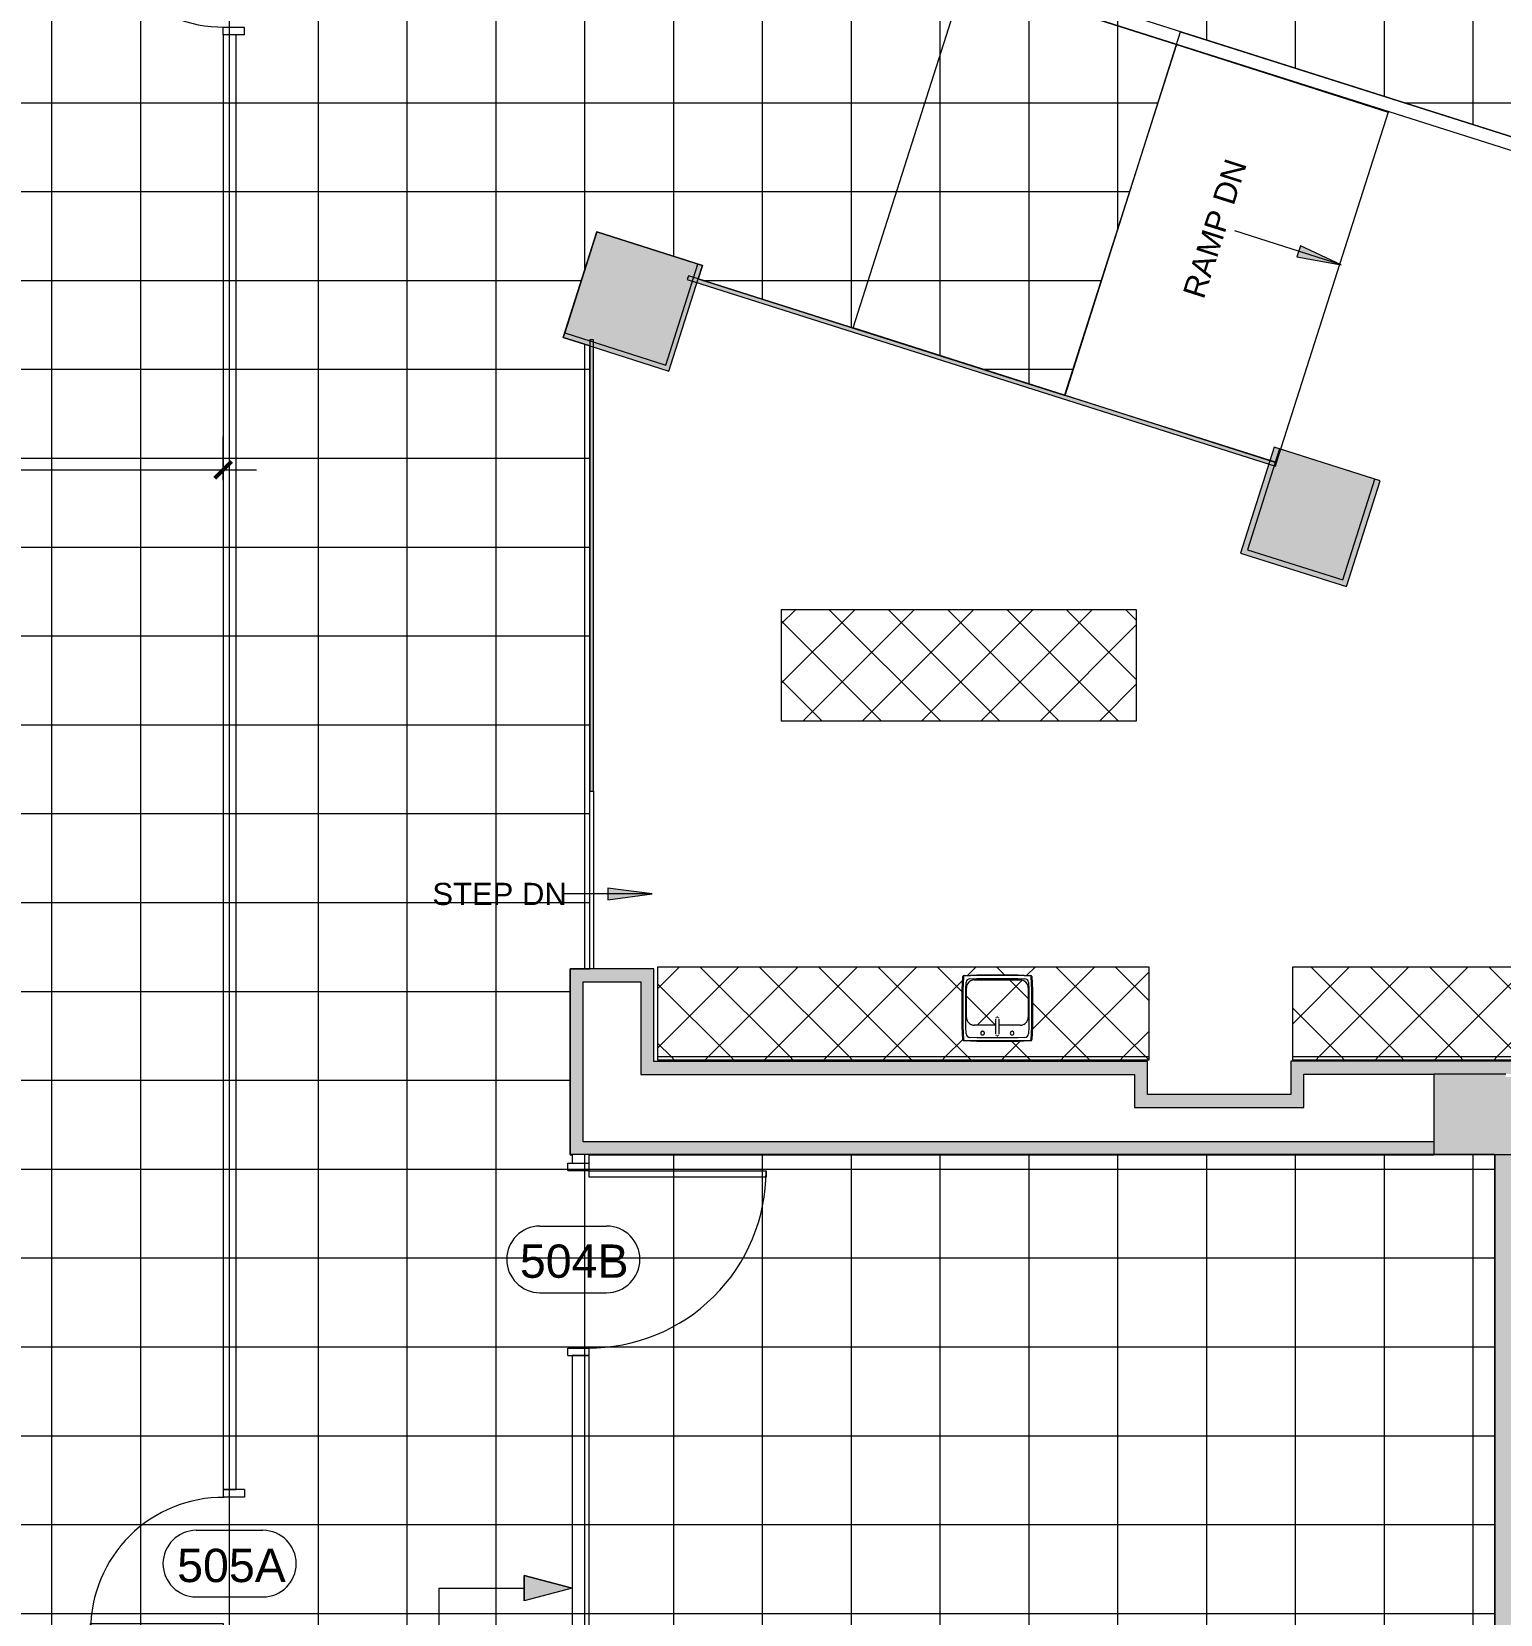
# Model space of a CAD drawing. Header units: inches. Extents: x 381 to 2249, y -1781 to -36.
# Drawn here: x 820.5 to 1217.3, y -1061.1 to -633.6 of the extents above; entities that cross this region are included whole.
import ezdxf

# ---------------------------------------------------------------- set-up
doc = ezdxf.new("R2010")
doc.units = ezdxf.units.IN
doc.header["$MEASUREMENT"] = 0
for name, color, linetype, lineweight in [('A-ANNO-DIMS', 211, 'Continuous', 9), ('A-ANNO-DIMS-96', 211, 'Continuous', 9), ('A-ANNO-NOTE', 131, 'Continuous', 9), ('A-COLS', 52, 'Continuous', 13), ('A-DETL', 90, 'Continuous', 9), ('A-DETL-GENF', 92, 'Continuous', 9), ('A-DETL-THIN', 151, 'Continuous', 9), ('A-DOOR', 31, 'Continuous', 13), ('A-DOOR-FRAM', 31, 'Continuous', 20), ('A-DOOR-IDEN', 31, 'Continuous', 9), ('A-GLAZ-CURT', 52, 'Continuous', 13), ('A-WALL', 113, 'Continuous', 13), ('A-WALL-PATT', 111, 'Continuous', 13), ('G-ANNO-TEXT', 231, 'Continuous', 9), ('I-WALL', 2, 'Continuous', 13), ('P-SANR-FIXT', 6, 'Continuous', 13), ('Q-CASE', 31, 'Continuous', 13)]:
    doc.layers.add(name, color=color, linetype=linetype, lineweight=lineweight)
doc.styles.add('Swis721 Lt BT', font='swissl.ttf', dxfattribs={"height": 9})
doc.styles.add('Swis721 Lt BT_1', font='swissl.ttf', dxfattribs={"height": 6})
doc.dimstyles.new('OTJ_-_3_32__Linear__1__Tolerance', dxfattribs={"dimscale": 12, "dimtxt": 9.497835, "dimasz": 0.375, "dimexe": 0.75, "dimexo": 0.5, "dimgap": 0.5, "dimtad": 1, "dimdec": 0, "dimzin": 3, "dimdsep": 46, "dimlunit": 4, "dimtxsty": 'Swis721 Lt BT', "dimblk1": 'OBLIQUE', "dimblk2": 'OBLIQUE', "dimsah": 1, "dimcen": 0.09, "dimdle": 0.75, "dimazin": 0, "dimtfac": 1, "dimtdec": 4, "dimtix": 1, "dimtmove": 0, "dimatfit": 3, "dimfxl": 1, "dimtvp": 1, "dimfrac": 2, "dimtolj": 1, "dimtzin": 0, "dimarcsym": 2})
pattern_1 = [(45, (-1036.836, 911.287), (-8.01223, 8.01223), []), (135, (-1036.836, 911.287), (-8.01223, -8.01223), [])]
pattern_2 = [(45, (-1208.336, 911.287), (-8.01223, 8.01223), []), (135, (-1208.336, 911.287), (-8.01223, -8.01223), [])]
pattern_3 = [(0, (-470.073, 619.15), (0, 24), []), (90, (-470.073, 619.15), (-24, 1e-15), [])]

# ---------------------------------------------------------------- blocks, each defined once
blk = doc.blocks.new('Columns 4 - Columns 4-5092899-Level 5 CONSTRUCTION')
at = {"layer": 'A-COLS', "color": 8, "lineweight": 20}
for p, q in [((974.66, -688.23), (965.82, -715.45)), ((1001.88, -697.07), (974.66, -688.23)), ((993.03, -724.29), (1001.88, -697.07)), ((965.82, -715.45), (993.03, -724.29))]:
    blk.add_line(p, q, dxfattribs=at)
blk = doc.blocks.new('Columns 5 - Columns 4-5092933-Level 5 CONSTRUCTION')
at = {"layer": 'A-COLS', "color": 8, "lineweight": 20}
for p, q in [((1157.78, -746.41), (1148.95, -773.59)), ((1183.46, -754.76), (1157.78, -746.41)), ((1174.63, -781.93), (1183.46, -754.76)), ((1148.95, -773.59), (1174.63, -781.93))]:
    blk.add_line(p, q, dxfattribs=at)
blk = doc.blocks.new('System Panel - Glazed-5681885-Level 5 CONSTRUCTION')
at = {"layer": 'A-GLAZ-CURT', "lineweight": 9}
blk.add_hatch(color=7, dxfattribs=at).paths.add_polyline_path([(60.93, 0.75), (60.93, 1.75), (-58.97, 1.75), (-59.28, 0.75), (-52.51, 0.75)], flags=0)
at = {"layer": 'A-GLAZ-CURT', "color": 8, "lineweight": 20}
for p, q in [((60.93, 1.75), (-60.93, 1.75)), ((-60.93, 1.75), (-60.93, 0.75)), ((-60.93, 0.75), (-59.28, 0.75)), ((-59.28, 0.75), (60.93, 0.75)), ((60.93, 0.75), (60.93, 1.75))]:
    blk.add_line(p, q, dxfattribs=at)
blk = doc.blocks.new('System Panel - Glazed-5321162-Level 5 CONSTRUCTION')
at = {"layer": 'A-GLAZ-CURT', "lineweight": 9}
blk.add_hatch(color=7, dxfattribs=at).paths.add_polyline_path([(83.36, 0.75), (83.36, 1.75), (-83.36, 1.75), (-83.36, 0.75), (56.44, 0.75)], flags=0)
at = {"layer": 'A-GLAZ-CURT', "color": 8, "lineweight": 20}
for p, q in [((-80.58, 1.75), (-83.36, 1.75)), ((-83.36, 1.75), (-83.36, 0.75)), ((-83.36, 0.75), (83.36, 0.75)), ((23.42, 1.75), (-80.58, 1.75)), ((83.36, 1.75), (23.42, 1.75)), ((83.36, 0.75), (83.36, 1.75))]:
    blk.add_line(p, q, dxfattribs=at)
blk = doc.blocks.new('C-Counter Top - ADJ HEIGHT-5108638-Level 5 CONSTRUCTION')
at = {"layer": 'Q-CASE', "lineweight": 9}
h = blk.add_hatch(dxfattribs=at)
h.set_pattern_fill('FP2_4', color=256, style=0, pattern_type=2)
h.set_pattern_definition(pattern_1)
h.paths.add_polyline_path([(-47.26, 0.75), (85.55, 0.75), (85.55, 25), (-47.26, 25), (-47.26, 22.15)], flags=0)
h.paths.add_polyline_path([(50.05, 4.94), (39.03, 4.94), (35.46, 5.13), (35.31, 5.2), (35.2, 5.46), (35.04, 9.34), (35.05, 18.95), (35.24, 22.52), (35.31, 22.67), (35.57, 22.78), (39.52, 22.94), (50.06, 22.94), (53.63, 22.74), (53.78, 22.67), (53.89, 22.42), (54.04, 18.4), (54.01, 8.21), (53.84, 5.35), (53.78, 5.2), (53.52, 5.09), (50.06, 4.94)], flags=0)
h.paths.add_polyline_path([(48.9, 9.34), (50.79, 9.34), (51.34, 9.41), (51.84, 9.62), (52.28, 9.95), (52.61, 10.39), (52.82, 10.9), (52.89, 11.44), (52.89, 19.44), (52.82, 19.98), (52.54, 20.58), (52.28, 20.92), (51.84, 21.25), (51.34, 21.46), (50.79, 21.54), (38.29, 21.54), (37.75, 21.46), (37.25, 21.25), (36.8, 20.91), (36.48, 20.49), (36.27, 19.98), (36.2, 19.44), (36.2, 11.44), (36.27, 10.9), (36.48, 10.39), (36.81, 9.95), (37.25, 9.62), (37.75, 9.41), (38.29, 9.34), (44.06, 9.34), (44.04, 10.57), (44.06, 10.84), (44.06, 11.1), (44.11, 11.22), (44.21, 11.26), (44.22, 11.35), (44.41, 11.45), (44.54, 11.42), (44.72, 11.44), (44.9, 11.32), (44.9, 11.25), (44.98, 11.22), (45.04, 10.97), (45, 10.94), (45.03, 10.68), (45.04, 10.35), (45.04, 9.34), (48.79, 9.34)], flags=0)
h = blk.add_hatch(dxfattribs=at)
h.set_pattern_fill('FP2_4', color=256, style=0, pattern_type=2)
h.set_pattern_definition(pattern_1)
h.paths.add_polyline_path([(69.57, 0), (85.55, 0), (85.55, 0.75), (-47.26, 0.75), (-47.26, 0), (54.54, 0)], flags=0)
for p, q in [((85.55, 25), (-47.26, 25)), ((-47.26, 25), (-47.26, 0.75)), ((85.55, 0.75), (85.55, 25)), ((85.55, 0.75), (-47.26, 0.75)), ((-47.26, 0.75), (-47.26, 0)), ((-47.26, 0), (85.55, 0)), ((85.55, 0), (85.55, 0.75))]:
    blk.add_line(p, q, dxfattribs=at)
blk = doc.blocks.new('C-Counter Top - ADJ HEIGHT-5108700-Level 5 CONSTRUCTION')
at = {"layer": 'Q-CASE', "lineweight": 9}
h = blk.add_hatch(dxfattribs=at)
h.set_pattern_fill('FP2_5', color=256, style=0, pattern_type=2)
h.set_pattern_definition(pattern_2)
h.paths.add_polyline_path([(43.46, 0.75), (43.46, 25), (-47.26, 25), (-47.26, 0.75), (18.33, 0.75)], flags=0)
h = blk.add_hatch(dxfattribs=at)
h.set_pattern_fill('FP2_5', color=256, style=0, pattern_type=2)
h.set_pattern_definition(pattern_2)
h.paths.add_polyline_path([(43.46, 0), (43.46, 0.75), (-47.26, 0.75), (-47.26, 0), (18.33, 0)], flags=0)
for p, q in [((43.46, 25), (-47.26, 25)), ((-47.26, 25), (-47.26, 0.75)), ((43.46, 0.75), (43.46, 25)), ((43.46, 0.75), (-47.26, 0.75)), ((-47.26, 0.75), (-47.26, 0)), ((-47.26, 0), (43.46, 0)), ((43.46, 0), (43.46, 0.75))]:
    blk.add_line(p, q, dxfattribs=at)
blk = doc.blocks.new('P-Sink-Rectangular - PSR1918-3060176-Level 5 CONSTRUCTION')
at = {"layer": 'P-SANR-FIXT', "lineweight": 9}
for p, q in [((-8.99, 8.84), (-5.52, 9)), ((-5.51, 8.78), (-8.98, 8.63)), ((-5.52, 9), (5.52, 9)), ((-5.52, 9), (-5.51, 8.78)), ((5.51, 8.78), (-5.51, 8.78)), ((5.52, 9), (5.51, 8.78)), ((8.98, 8.63), (5.51, 8.78)), ((5.52, 9), (8.99, 8.84)), ((-9.5, 4.97), (-9.34, 8.49)), ((-9.5, 4.97), (-9.28, 4.96)), ((-9.5, -4.97), (-9.5, 4.97)), ((-9.13, 8.48), (-9.28, 4.96)), ((-9.28, 4.96), (-9.28, -4.96)), ((-8.5, 5.01), (-8.42, 6.97)), ((-8.5, -5.01), (-8.5, 5.01)), ((-7.47, 7.92), (-5.51, 8)), ((-6.25, 4.6), (-0.49, 4.6)), ((-6.25, 4.6), (-0.49, 4.6)), ((-5.51, 8), (5.51, 8)), ((0.48, 4.6), (6.25, 4.6)), ((0.48, 4.6), (6.25, 4.6)), ((5.51, 8), (7.47, 7.92)), ((8.42, 6.97), (8.5, 5.01)), ((8.5, 5.01), (8.5, -5.01)), ((9.28, 4.96), (9.13, 8.48)), ((9.5, 4.97), (9.28, 4.96)), ((9.28, -4.96), (9.28, 4.96)), ((9.34, 8.49), (9.5, 4.97)), ((9.5, 4.97), (9.5, -4.97)), ((-8.35, -5.5), (-8.35, 2.5)), ((-8.35, -5.5), (-8.35, 2.5)), ((8.35, 2.5), (8.35, -5.5)), ((8.35, 2.5), (8.35, -5.5)), ((-9.5, -4.97), (-9.28, -4.96)), ((-9.34, -8.49), (-9.5, -4.97)), ((-9.28, -4.96), (-9.13, -8.48)), ((-8.42, -6.97), (-8.5, -5.01)), ((-5.51, -8), (-7.47, -7.92)), ((6.25, -7.6), (-6.25, -7.6)), ((6.25, -7.6), (-6.25, -7.6)), ((5.51, -8), (-5.51, -8)), ((7.47, -7.92), (5.51, -8)), ((8.5, -5.01), (8.42, -6.97)), ((9.13, -8.48), (9.28, -4.96)), ((9.5, -4.97), (9.28, -4.96)), ((9.5, -4.97), (9.34, -8.49)), ((-5.52, -9), (-8.99, -8.84)), ((-8.98, -8.63), (-5.51, -8.78)), ((-5.52, -9), (-5.51, -8.78)), ((5.52, -9), (-5.52, -9)), ((-5.51, -8.78), (5.51, -8.78)), ((5.51, -8.78), (8.98, -8.63)), ((5.52, -9), (5.51, -8.78)), ((8.99, -8.84), (5.52, -9))]:
    blk.add_line(p, q, dxfattribs=at)
at = {"layer": 'P-SANR-FIXT', "lineweight": 9, "flags": 128}
for points in [[(-0.5, 6.97), (-0.5, 6.97), (-0.5, 6.96), (-0.5, 6.95), (-0.5, 6.94), (-0.5, 6.93), (-0.5, 6.91), (-0.5, 6.89), (-0.5, 6.87), (-0.5, 6.84), (-0.5, 6.81), (-0.5, 6.78), (-0.5, 6.74), (-0.5, 6.7), (-0.5, 6.66), (-0.5, 6.62), (-0.5, 6.57), (-0.5, 6.52), (-0.5, 6.47), (-0.5, 6.42), (-0.5, 6.36), (-0.5, 6.3), (-0.5, 6.24), (-0.5, 6.18), (-0.5, 6.11), (-0.5, 6.05), (-0.5, 5.98), (-0.5, 5.91), (-0.5, 5.84), (-0.5, 5.77), (-0.5, 5.69), (-0.5, 5.62), (-0.5, 5.54), (-0.5, 5.46), (-0.5, 5.39), (-0.5, 5.31), (-0.5, 5.23), (-0.5, 5.15), (-0.5, 5.07), (-0.5, 4.99), (-0.5, 4.91), (-0.5, 4.83), (-0.5, 4.75), (-0.5, 4.67), (-0.5, 4.59), (-0.5, 4.51), (-0.5, 4.44), (-0.5, 4.36), (-0.5, 4.28), (-0.5, 4.21), (-0.5, 4.13), (-0.5, 4.06), (-0.5, 3.99), (-0.5, 3.92), (-0.5, 3.86), (-0.5, 3.79), (-0.5, 3.73), (-0.5, 3.66), (-0.5, 3.61), (-0.5, 3.55), (-0.5, 3.49), (-0.5, 3.44), (-0.5, 3.39), (-0.5, 3.34), (-0.5, 3.3), (-0.5, 3.25), (-0.5, 3.21), (-0.5, 3.18), (-0.5, 3.14), (-0.5, 3.11), (-0.5, 3.08), (-0.5, 3.06), (-0.5, 3.04), (-0.5, 3.02), (-0.5, 3), (-0.5, 2.99), (-0.5, 2.98), (-0.5, 2.97), (-0.5, 2.97), (-0.5, 2.97)], [(0.5, 2.97), (0.5, 2.97), (0.5, 2.97), (0.5, 2.98), (0.5, 2.99), (0.5, 3.01), (0.5, 3.02), (0.5, 3.05), (0.5, 3.07), (0.5, 3.1), (0.5, 3.13), (0.5, 3.16), (0.5, 3.19), (0.5, 3.23), (0.5, 3.27), (0.5, 3.32), (0.5, 3.36), (0.5, 3.41), (0.5, 3.46), (0.5, 3.52), (0.5, 3.57), (0.5, 3.63), (0.5, 3.69), (0.5, 3.76), (0.5, 3.82), (0.5, 3.89), (0.5, 3.95), (0.5, 4.02), (0.5, 4.1), (0.5, 4.17), (0.5, 4.24), (0.5, 4.32), (0.5, 4.39), (0.5, 4.47), (0.5, 4.55), (0.5, 4.63), (0.5, 4.71), (0.5, 4.79), (0.5, 4.87), (0.5, 4.95), (0.5, 5.03), (0.5, 5.11), (0.5, 5.19), (0.5, 5.26), (0.5, 5.34), (0.5, 5.42), (0.5, 5.5), (0.5, 5.58), (0.5, 5.65), (0.5, 5.73), (0.5, 5.8), (0.5, 5.87), (0.5, 5.94), (0.5, 6.01), (0.5, 6.08), (0.5, 6.14), (0.5, 6.21), (0.5, 6.27), (0.5, 6.33), (0.5, 6.39), (0.5, 6.44), (0.5, 6.49), (0.5, 6.55), (0.5, 6.59), (0.5, 6.64), (0.5, 6.68), (0.5, 6.72), (0.5, 6.76), (0.5, 6.79), (0.5, 6.82), (0.5, 6.85), (0.5, 6.88), (0.5, 6.9), (0.5, 6.92), (0.5, 6.93), (0.5, 6.95), (0.5, 6.96), (0.5, 6.96), (0.5, 6.97), (0.5, 6.97)]]:
    blk.add_lwpolyline(points, dxfattribs=at)
at = {"layer": 'P-SANR-FIXT', "lineweight": 9}
for centre, radius, start, end in [((-8.97, 8.47), 0.371, 92.5667, 177.4333), ((-8.97, 8.47), 0.156, 92.5667, 177.4333), ((8.97, 8.47), 0.156, 2.5667, 87.4333), ((8.97, 8.47), 0.371, 2.5667, 87.4333), ((-7.42, 6.92), 0.995, 92.5667, 177.4333), ((-6.25, 2.5), 2.1, 90, 180), ((-6.25, 2.5), 2.1, 90, 180), ((-6.25, 2.5), 2.1, 115.0288, 154.9712), ((-6.25, 2.5), 2.1, 90, 109.9712), ((-4, 6.75), 0.5, 360, 180), ((-4, 6.75), 0.5, 180, 360), ((-4, 6.75), 0.5, 180, 270), ((-4, 6.75), 0.5, 180, 270), ((-4, 6.75), 0.5, 135, 165), ((-4, 6.75), 0.5, 135, 165), ((-4, 6.75), 0.5, 195, 240), ((-4, 6.75), 0.5, 195, 240), ((-4, 6.75), 0.5, 60, 120), ((-4, 6.75), 0.5, 60, 120), ((-4, 6.75), 0.5, 75, 105), ((-4, 6.75), 0.5, 75, 105), ((-4, 6.75), 0.5, 255, 270), ((-4, 6.75), 0.5, 255, 270), ((-4, 6.75), 0.5, 0, 45), ((-4, 6.75), 0.5, 15, 45), ((-4, 6.75), 0.5, 0, 45), ((-4, 6.75), 0.5, 15, 45), ((-4, 6.75), 0.5, 315, 360), ((-4, 6.75), 0.5, 315, 360), ((-4, 6.75), 0.5, 315, 345), ((-4, 6.75), 0.5, 315, 345), ((0, 6.97), 0.5, 135, 150), ((0, 6.97), 0.5, 90, 105), ((0, 6.97), 0.5, 75, 90), ((0, 6.97), 0.5, 30, 45), ((4, 6.75), 0.5, 360, 180), ((4, 6.75), 0.5, 135, 180), ((4, 6.75), 0.5, 135, 180), ((4, 6.75), 0.5, 165, 180), ((4, 6.75), 0.5, 165, 180), ((4, 6.75), 0.5, 180, 360), ((4, 6.75), 0.5, 180, 225), ((4, 6.75), 0.5, 180, 195), ((4, 6.75), 0.5, 180, 225), ((4, 6.75), 0.5, 180, 195), ((4, 6.75), 0.5, 135, 150), ((4, 6.75), 0.5, 135, 150), ((4, 6.75), 0.5, 210, 225), ((4, 6.75), 0.5, 210, 225), ((4, 6.75), 0.5, 0, 120), ((4, 6.75), 0.5, 0, 120), ((4, 6.75), 0.5, 240, 300), ((4, 6.75), 0.5, 240, 300), ((4, 6.75), 0.5, 75, 105), ((4, 6.75), 0.5, 75, 105), ((4, 6.75), 0.5, 255, 270), ((4, 6.75), 0.5, 255, 270), ((4, 6.75), 0.5, 30, 60), ((4, 6.75), 0.5, 30, 60), ((4, 6.75), 0.5, 315, 345), ((4, 6.75), 0.5, 315, 345), ((4, 6.75), 0.5, 315, 330), ((4, 6.75), 0.5, 315, 330), ((6.25, 2.5), 2.1, 70.0288, 90), ((6.25, 2.5), 2.1, 0, 90), ((6.25, 2.5), 2.1, 0, 90), ((6.25, 2.5), 2.1, 25.0288, 64.9712), ((7.42, 6.92), 0.995, 2.5667, 87.4333), ((-6.25, 2.5), 2.1, 160.0288, 180), ((0, 2.97), 0.5, 210, 225), ((0, 2.97), 0.5, 255, 270), ((0, 2.97), 0.5, 270, 285), ((0, 2.97), 0.5, 315, 330), ((6.25, 2.5), 2.1, 0, 19.9712), ((-8.97, -8.47), 0.371, 182.5667, 267.4333), ((-8.97, -8.47), 0.156, 182.5667, 267.4333), ((-7.42, -6.92), 0.995, 182.5667, 267.4333), ((-6.25, -5.5), 2.1, 180, 199.9712), ((-6.25, -5.5), 2.1, 180, 270), ((-6.25, -5.5), 2.1, 180, 270), ((-6.25, -5.5), 2.1, 205.0288, 244.9712), ((-6.25, -5.5), 2.1, 250.0288, 270), ((6.25, -5.5), 2.1, 270, 360), ((6.25, -5.5), 2.1, 270, 360), ((6.25, -5.5), 2.1, 270, 289.9712), ((6.25, -5.5), 2.1, 295.0288, 334.9712), ((7.42, -6.92), 0.995, 272.5667, 357.4333), ((6.25, -5.5), 2.1, 340.0288, 360), ((8.97, -8.47), 0.156, 272.5667, 357.4333), ((8.97, -8.47), 0.371, 272.5667, 357.4333)]:
    blk.add_arc(centre, radius, start, end, dxfattribs=at)
blk = doc.blocks.new('Casework 20 - Casework 12-5498076-Level 5 CONSTRUCTION')
at = {"layer": 'Q-CASE', "lineweight": 9}
h = blk.add_hatch(dxfattribs=at)
h.set_pattern_fill('FP2_7', color=256, style=0, pattern_type=2)
h.set_pattern_definition([(45, (21.876, 0), (-8.01223, 8.01223), []), (135, (21.876, 0), (-8.01223, -8.01223), [])])
h.paths.add_polyline_path([(1128.28, -819.75), (1140.89, -819.75), (1140.89, -789.75), (1044.89, -789.75), (1044.89, -819.75)], flags=0)
for p, q in [((1140.89, -789.75), (1044.89, -789.75)), ((1044.89, -789.75), (1044.89, -819.75)), ((1140.89, -819.75), (1140.89, -789.75)), ((1044.89, -819.75), (1140.89, -819.75))]:
    blk.add_line(p, q, dxfattribs=at)
blk = doc.blocks.new('Columns 46 - Columns 4-5528514-Level 5 CONSTRUCTION')
at = {"layer": 'A-COLS', "lineweight": 9}
blk.add_hatch(color=7, dxfattribs=at).paths.add_polyline_path([(993.9, -725.92), (1001.66, -702.05), (999.02, -701.19), (999.33, -700.24), (1001.97, -701.1), (1003.15, -697.48), (974.66, -688.23), (965.42, -716.67), (990.82, -724.92)], flags=0)
at = {"layer": 'A-COLS', "color": 8, "lineweight": 20}
for p, q in [((974.66, -688.23), (965.42, -716.67)), ((1003.15, -697.48), (974.66, -688.23)), ((1001.97, -701.1), (1003.15, -697.48)), ((993.9, -725.92), (1001.97, -701.1)), ((965.42, -716.67), (972.59, -719)), ((972.59, -719), (993.9, -725.92))]:
    blk.add_line(p, q, dxfattribs=at)
blk = doc.blocks.new('Columns 47 - Columns 4-5528526-Level 5 CONSTRUCTION')
at = {"layer": 'A-COLS', "lineweight": 9}
blk.add_hatch(color=7, dxfattribs=at).paths.add_polyline_path([(1175.63, -783.73), (1184.9, -755.23), (1156.36, -745.95), (1155.2, -749.51), (1156.97, -750.09), (1156.66, -751.04), (1154.89, -750.47), (1147.1, -774.46), (1156.78, -777.61)], flags=0)
at = {"layer": 'A-COLS', "color": 8, "lineweight": 20}
for p, q in [((1156.36, -745.95), (1147.1, -774.46)), ((1184.9, -755.23), (1156.36, -745.95)), ((1175.63, -783.73), (1184.9, -755.23)), ((1147.1, -774.46), (1175.63, -783.73))]:
    blk.add_line(p, q, dxfattribs=at)
blk = doc.blocks.new('Single Flush - OTJ_SOLIDFLUSH_ALUM-5770997-Level 5 CONSTRUCTION')
at = {"layer": 'A-DOOR', "lineweight": 20}
for p, q in [((16.15625, -1.75), (17.302013, -1.75)), ((16.15625, -37.5625), (16.15625, -1.75)), ((17.90625, -1.75), (17.90625, -37.5625)), ((17.90625, -37.5625), (16.15625, -37.5625))]:
    blk.add_line(p, q, dxfattribs=at)
at = {"layer": 'A-DOOR', "lineweight": 9}
blk.add_arc((17.90625, -1.75), 35.8125, 179.5, 270, dxfattribs=at)
at = {"layer": 'A-DOOR-FRAM'}
for p, q in [((-20, 4), (-20, -1.75)), ((-20, 4), (-18, 4)), ((-18, 4), (-18, -1.75)), ((18.000004, 4), (18.000004, -1.75)), ((18.000004, 4), (20.000004, 4)), ((20.000004, 4), (20.000004, -1.75)), ((-20, -1.75), (-18, -1.75)), ((18.000004, -1.75), (20.000004, -1.75))]:
    blk.add_line(p, q, dxfattribs=at)
blk = doc.blocks.new('Single Flush - OTJ_SOLIDFLUSH_ALUM-5770998-Level 5 CONSTRUCTION')
at = {"layer": 'A-DOOR', "lineweight": 20}
for p, q in [((16.15625, 37.5625), (16.15625, 1.75)), ((17.90625, 37.5625), (16.15625, 37.5625)), ((17.90625, 1.75), (17.90625, 37.5625)), ((16.15625, 1.75), (17.90625, 1.75))]:
    blk.add_line(p, q, dxfattribs=at)
at = {"layer": 'A-DOOR', "lineweight": 9}
blk.add_arc((17.90625, 1.75), 35.8125, 90, 180.5, dxfattribs=at)
at = {"layer": 'A-DOOR-FRAM'}
for p, q in [((-20, -4), (-20, 1.75)), ((-20, 1.75), (-18, 1.75)), ((-18, -4), (-18, 1.75)), ((18.000004, -4), (18.000004, 1.75)), ((18.000004, 1.75), (20.000004, 1.75)), ((20.000004, -4), (20.000004, 1.75)), ((-20, -4), (-18, -4)), ((18.000004, -4), (20.000004, -4))]:
    blk.add_line(p, q, dxfattribs=at)
blk = doc.blocks.new('Single Flush - OTJ_SOLIDFLUSH_ALUM 3-5892480-Level 5 CONSTRUCTION')
at = {"layer": 'A-DOOR', "lineweight": 20}
for p, q in [((22.15625, -2.3125), (23.90625, -2.3125)), ((22.15625, -50.125), (22.15625, -2.3125)), ((23.90625, -2.3125), (23.90625, -50.125)), ((23.90625, -50.125), (22.15625, -50.125))]:
    blk.add_line(p, q, dxfattribs=at)
at = {"layer": 'A-DOOR', "lineweight": 9}
blk.add_arc((23.90625, -2.3125), 47.8125, 179.5, 270, dxfattribs=at)
at = {"layer": 'A-DOOR-FRAM'}
for p, q in [((-26, 3.4375), (-26, -2.3125)), ((-26, 3.4375), (-24, 3.4375)), ((-24, 3.4375), (-24, -2.3125)), ((24.000004, 3.4375), (24.000004, -2.3125)), ((24.000004, 3.4375), (26.000004, 3.4375)), ((26.000004, 3.4375), (26.000004, -2.3125)), ((-26, -2.3125), (-24, -2.3125)), ((24.000004, -2.3125), (26.000004, -2.3125))]:
    blk.add_line(p, q, dxfattribs=at)
blk = doc.blocks.new('Align Symbol - Adjustable-5833604-Level 5 CONSTRUCTION')
at = {"layer": 'A-DETL-GENF'}
for p, q in [((0, -36), (0, -12.91)), ((30, -36), (30, -12.91)), ((0, -36), (30, -36))]:
    blk.add_line(p, q, dxfattribs=at)
blk = doc.blocks.new('DIMBLOCK2-Level 5 CONSTRUCTION')
at = {"layer": 'A-ANNO-DIMS-96'}
for p, q in [((415.97, -754.79), (415.97, -742.98)), ((872.22, -754.79), (872.22, -742.98)), ((406.97, -751.98), (881.22, -751.98)), ((415.97, -751.98), (415.97, -754.79)), ((872.22, -751.98), (872.22, -754.79))]:
    blk.add_line(p, q, dxfattribs=at)
at = {"layer": 'A-ANNO-DIMS-96', "lineweight": 50}
for p, q in [((415.97, -751.98), (413.72, -754.23)), ((415.97, -751.98), (418.22, -749.73)), ((872.22, -751.98), (869.97, -754.23)), ((872.22, -751.98), (874.47, -749.73))]:
    blk.add_line(p, q, dxfattribs=at)
at = {"layer": 'A-ANNO-DIMS-96', "color": 0, "insert": (626.23, -733.96), "char_height": 9, "width": 42.8759, "attachment_point": 1, "line_spacing_factor": 1.005062, "style": 'Swis721 Lt BT'}
blk.add_mtext('38\' - 0"', dxfattribs=at)
blk = doc.blocks.new('_Oblique')
at = {"color": 0, "linetype": 'ByBlock', "lineweight": -2}
blk.add_line((-0.5, -0.5), (0.5, 0.5), dxfattribs=at)
blk = doc.blocks.new('Door Tag - Door Tag-41184-Level 5 CONSTRUCTION')
at = {"layer": 'A-DOOR-IDEN'}
for p, q in [((-0.09375, 0.09375), (0.09375, 0.09375)), ((-0.09375, -0.09375), (0.09375, -0.09375))]:
    blk.add_line(p, q, dxfattribs=at)
for centre, start, end in [((-0.09375, 0), 90, 270), ((0.09375, 0), 270, 90)]:
    blk.add_arc(centre, 0.09375, start, end, dxfattribs=at)

msp = doc.modelspace()

# ---------------------------------------------------------------- hatches: boundary and pattern name
at = {"layer": 'A-ANNO-NOTE'}
msp.add_hatch(color=256, dxfattribs=at).paths.add_polyline_path([(953.56, -1057.47), (966.42, -1053.99), (953.56, -1050.55)], flags=0)
at = {"layer": 'A-DETL-GENF'}
h = msp.add_hatch(dxfattribs=at)
h.set_pattern_fill('FP2_8', color=254, style=0, pattern_type=2)
h.set_pattern_definition(pattern_3)
h.paths.add_polyline_path([(1693.61, -1569.08), (1706.52, -1565.62), (1706.52, -1572.54), (1697.9, -1570.23)], flags=0)
h.paths.add_polyline_path([(1966.79, -1714.89), (2156.27, -1714.89), (2156.27, -1691.16), (2179.45, -1691.16), (2179.44, -1516.48), (2156.27, -1516.48), (2156.29, -1485.24), (2179.45, -1485.24), (2179.45, -1324.3), (2156.29, -1324.3), (2156.29, -1293.32), (2179.45, -1293.32), (2179.45, -1180.35), (2156.29, -1180.35), (2156.29, -1149.41), (2179.45, -1149.41), (2179.45, -805.57), (2173.15, -805.57), (2168.37, -820.66), (2142.16, -812.31), (2152.38, -780.14), (2174.01, -787), (2230.07, -611.24), (2208.83, -604.46), (2215.28, -584.24), (2013.19, -520.11), (2006.81, -540.12), (1980.87, -531.89), (1987.29, -511.65), (1784.64, -447.35), (1777.69, -469.28), (1751.74, -461.04), (1758.7, -439.12), (1555.91, -374.78), (1548.95, -396.7), (1522.98, -388.45), (1529.94, -366.54), (1327.96, -302.46), (1321.01, -324.38), (1291.44, -315), (1298.43, -292.99), (1100.12, -230.07), (1093.1, -252.06), (1063.58, -242.7), (1063.58, -242.61), (1063.54, -242.59), (1065.93, -235.08), (1052.71, -234.48), (1054.8, -227.88), (1065.95, -235.01), (1070.5, -220.67), (871.37, -157.5), (864.38, -179.51), (834.76, -170.08), (841.71, -148.16), (645.34, -85.85), (638.83, -106.37), (570.95, -84.81), (570.95, -100.41), (428.47, -100.41), (428.44, -112.91), (415.97, -112.91), (416.01, -318.91), (443.92, -318.91), (443.92, -350.39), (415.97, -350.39), (416.01, -556.89), (425.98, -556.89), (425.96, -592.8), (416.01, -592.8), (416.01, -799.14), (443.96, -799.14), (443.96, -828.61), (416.01, -828.61), (416.01, -1066.89), (428.3, -1066.89), (428.34, -1079.39), (872.22, -1079.39), (872.22, -1064.69), (901.93, -1064.69), (901.93, -1102.88), (971.1, -1102.88), (971.1, -1319.33), (1027.07, -1319.33), (1027.07, -1421.16), (1185.5, -1421.16), (1185.5, -1393.33), (1212.77, -1393.33), (1212.77, -1133.84), (1190.11, -1133.84), (1190.11, -1104.09), (1215.81, -1104.09), (1215.81, -936.89), (1199.31, -936.89), (1199.31, -936.96), (965.95, -936.96), (965.95, -886.75), (971.3, -886.75), (971.3, -718.53), (964.12, -716.25), (973.16, -687.74), (1001.71, -696.8), (1000.56, -700.43), (1099.69, -731.88), (1130.85, -633.65), (1815.84, -850.98), (1796.65, -911.47), (1682.72, -875.14), (1682.72, -1131.82), (1707.36, -1131.82), (1707.36, -1198.32), (1682.72, -1198.32), (1682.72, -1272.37), (1706.75, -1272.37), (1706.77, -1294.33), (1707.38, -1294.33), (1707.38, -1306.76), (1742.76, -1306.76), (1742.76, -1443.86), (1682.76, -1443.86), (1682.76, -1485.46), (1722.03, -1485.46), (1722, -1514.46), (1693.61, -1514.46), (1693.61, -1691.19), (1707.22, -1691.19), (1707.22, -1714.89), (1915.45, -1714.89), (1915.45, -1691.17), (1947.18, -1691.17), (1947.18, -1714.89)], flags=0)
h.paths.add_polyline_path([(1706.52, -1602.54), (1693.61, -1599.08), (1706.52, -1595.62)], flags=0)
h.paths.add_polyline_path([(993.83, -1096.9), (966.47, -1096.9), (966.47, -1067.65), (993.83, -1067.65)], flags=0)
h.paths.add_polyline_path([(953.56, -1087.5), (953.56, -1080.55), (966.46, -1084.05), (953.7, -1087.47)], flags=0)
h.paths.add_polyline_path([(681.72, -1074.06), (659.47, -1074.06), (659.47, -1050.06), (683.47, -1050.06), (683.47, -1074.06)], flags=0)
h.paths.add_polyline_path([(953.56, -1057.47), (953.56, -1050.55), (966.42, -1054.02), (965.95, -1054.15)], flags=0)
h.paths.add_polyline_path([(1853.12, -1019.06), (1830.23, -1011.8), (1837.53, -988.81), (1860.42, -996.07), (1855.43, -1011.8)], flags=0)
h.paths.add_polyline_path([(705.93, -831.68), (645.56, -831.68), (645.56, -802.15), (706.31, -802.18), (706.31, -829.68), (705.93, -829.68), (705.93, -829.94)], flags=0)
h.paths.add_polyline_path([(1942.16, -749.9), (1941.92, -749.83), (1941.9, -749.87), (1910.46, -739.85), (1923.17, -699.81), (1954.86, -709.87), (1942.16, -749.87)], flags=0)
h.paths.add_polyline_path([(659.64, -587.75), (659.64, -563.75), (683.64, -563.75), (683.64, -587.75)], flags=0)
h.paths.add_polyline_path([(1046.83, -295.7), (1033.48, -295.09), (1035.57, -288.49)], flags=0)
h = msp.add_hatch(dxfattribs=at)
h.set_pattern_fill('FP2_8', color=254, style=0, pattern_type=2)
h.set_pattern_definition(pattern_3)
h.paths.add_polyline_path([(1185.5, -1421.16), (1185.5, -1421.16), (1185.5, -1393.33), (1185.5, -1393.34), (1185.5, -1410.64)], flags=0)
h.paths.add_polyline_path([(1707.38, -1306.76), (1707.38, -1294.33), (1706.77, -1294.33), (1706.75, -1306.76)], flags=0)
h.paths.add_polyline_path([(1046.28, -936.96), (1199.31, -936.96), (1199.31, -936.89), (965.95, -936.89), (965.97, -936.96), (989.57, -936.96)], flags=0)
h.paths.add_polyline_path([(705.93, -829.68), (706.31, -829.68), (706.31, -802.18), (705.93, -802.18), (705.93, -829.51)], flags=0)
h.paths.add_polyline_path([(2168.37, -820.66), (2173.15, -805.57), (2173.02, -805.57), (2168.23, -820.62), (2168.31, -820.64)], flags=0)
h.paths.add_polyline_path([(1942.16, -749.9), (1954.83, -709.86), (1923.16, -699.81), (1918.57, -714.44), (1923.21, -699.88), (1954.66, -709.87), (1941.95, -749.84), (1942.06, -749.87)], flags=0)
h.paths.add_polyline_path([(416.01, -592.89), (416.01, -592.8), (415.98, -592.8), (415.98, -592.89)], flags=0)
h.paths.add_polyline_path([(1093.14, -252.08), (1100.12, -230.07), (1100.05, -230.04), (1093.09, -251.97), (1063.61, -242.61), (1063.58, -242.7), (1093.1, -252.06)], flags=0)
h.paths.add_polyline_path([(864.38, -179.51), (871.37, -157.49), (871.28, -157.46), (864.31, -179.46), (864.31, -179.49)], flags=0)
h.paths.add_polyline_path([(638.83, -106.37), (645.34, -85.85), (645.18, -85.8), (638.67, -106.3), (638.67, -106.32)], flags=0)
at = {"layer": 'A-WALL'}
msp.add_hatch(color=250, dxfattribs=at).paths.add_polyline_path([(1215.81, -936.89), (1221.56, -936.89), (1221.56, -915.95), (1218.75, -915.95), (1218.75, -915.15), (1199.31, -915.15), (1199.31, -936.89)], flags=0)
at = {"layer": 'A-WALL-PATT', "lineweight": 9}
for points in [[(969.45, -933.46), (969.45, -886.75), (965.95, -886.75), (965.95, -933.46), (966.47, -933.46)], [(971.1, -890.25), (988.56, -890.25), (988.56, -886.75), (969.45, -886.75), (969.45, -890.25)], [(985.06, -915.25), (988.56, -915.25), (988.56, -890.25), (985.06, -890.25)], [(1068.83, -915.25), (1118.44, -915.25), (1118.44, -911.75), (988.56, -911.75), (988.56, -915.25), (1061.31, -915.25)], [(1121.94, -924.18), (1121.94, -911.75), (1118.44, -911.75), (1118.44, -924.18)], [(1160.69, -920.68), (1164.19, -920.68), (1164.19, -911.65), (1160.69, -911.65)], [(1247.19, -915.15), (1247.19, -911.65), (1164.19, -911.65), (1164.19, -915.15), (1226.67, -915.15)], [(1122.39, -924.18), (1164.19, -924.18), (1164.19, -920.68), (1121.94, -920.68), (1121.94, -924.18)], [(1161.07, -936.89), (1199.31, -936.89), (1199.31, -933.46), (965.95, -933.46), (965.95, -936.89), (1122.39, -936.89)], [(1215.81, -1107.84), (1216.2, -1104.09), (1222.81, -1104.09), (1222.81, -936.89), (1215.81, -936.89), (1215.81, -1104.09)]]:
    msp.add_hatch(color=7, dxfattribs=at).paths.add_polyline_path(points, flags=0)
at = {"layer": 'G-ANNO-TEXT'}
for points in [[(1174.24, -696.6), (1163.29, -691.45), (1162.33, -694.46)], [(988.15, -866.52), (976.15, -864.94), (976.15, -868.1)]]:
    msp.add_hatch(color=7, dxfattribs=at).paths.add_polyline_path(points, flags=0)

# ---------------------------------------------------------------- linework, layer by layer
at = {"layer": 'A-ANNO-NOTE'}
for p, q in [((953.56, -1050.55), (966.47, -1054.01)), ((953.56, -1057.47), (953.56, -1050.55)), ((966.47, -1054.01), (953.56, -1050.55)), ((953.56, -1050.55), (953.56, -1057.47)), ((966.47, -1054.01), (953.56, -1057.47)), ((966.47, -1054.01), (953.56, -1057.47))]:
    msp.add_line(p, q, dxfattribs=at)
at = {"layer": 'A-DETL', "lineweight": 13}
for p, q in [((1042.39, -713.62), (1072.6, -618.89)), ((1072.6, -618.89), (1129.76, -637.12)), ((1129.76, -637.12), (1099.55, -731.85)), ((1129.76, -637.12), (1186.93, -655.35)), ((1186.93, -655.35), (1156.71, -750.08)), ((1099.55, -731.85), (1042.39, -713.62)), ((1156.71, -750.08), (1099.55, -731.85)), ((971.1, -936.96), (1031.1, -936.96)), ((872.22, -959.39), (872.22, -1019.39))]:
    msp.add_line(p, q, dxfattribs=at)
at = {"layer": 'A-DETL', "lineweight": 20}
msp.add_line((972.3, -838.75), (972.3, -886.75), dxfattribs=at)
at = {"layer": 'A-DETL-THIN'}
for p, q in [((1099.69, -731.88), (1130.85, -633.65)), ((1130.85, -633.65), (1815.84, -850.98)), ((964.12, -716.25), (973.16, -687.74)), ((973.16, -687.74), (1001.71, -696.8)), ((1001.71, -696.8), (1000.56, -700.43)), ((1000.56, -700.43), (1099.69, -731.88)), ((971.3, -718.53), (964.12, -716.25)), ((971.3, -886.75), (971.3, -718.53)), ((965.95, -936.89), (965.95, -886.75)), ((965.95, -886.75), (971.3, -886.75)), ((1215.81, -936.89), (965.95, -936.89)), ((1215.81, -1104.09), (1215.81, -936.89))]:
    msp.add_line(p, q, dxfattribs=at)
at = {"layer": 'A-WALL', "color": 8, "lineweight": 20}
for p, q in [((1199.31, -915.15), (1199.31, -933.46)), ((1199.31, -936.89), (1215.81, -936.89)), ((1215.81, -936.89), (1215.81, -1107.84))]:
    msp.add_line(p, q, dxfattribs=at)
at = {"layer": 'A-WALL', "lineweight": 9}
for p, q in [((1218.75, -915.15), (1199.31, -915.15)), ((1199.31, -933.46), (1199.31, -936.89)), ((1215.81, -936.89), (1221.56, -936.89))]:
    msp.add_line(p, q, dxfattribs=at)
at = {"layer": 'A-WALL'}
for p, q in [((966.47, -936.96), (966.47, -939.21)), ((966.47, -939.21), (971.1, -939.21)), ((971.1, -939.21), (971.1, -936.96)), ((971.1, -991.21), (966.47, -991.21)), ((966.47, -991.21), (966.47, -1072.9)), ((971.1, -1072.9), (971.1, -991.21))]:
    msp.add_line(p, q, dxfattribs=at)
at = {"layer": 'G-ANNO-TEXT', "color": 7}
for p, q in [((1174.24, -696.6), (1145.56, -687.46)), ((1163.29, -691.45), (1162.33, -694.46)), ((1174.24, -696.6), (1163.29, -691.45)), ((1162.33, -694.46), (1174.24, -696.6)), ((964.38, -866.52), (964.11, -866.52)), ((988.15, -866.52), (964.38, -866.52)), ((988.15, -866.52), (976.15, -864.94)), ((976.15, -864.94), (976.15, -868.1)), ((976.15, -868.1), (988.15, -866.52))]:
    msp.add_line(p, q, dxfattribs=at)
at = {"layer": 'I-WALL'}
for p, q in [((1898.14, -877.09), (1005.31, -593.81)), ((1004.25, -597.15), (1696.73, -816.86)), ((875.72, -634.5), (872.22, -634.5)), ((872.22, -634.5), (872.22, -1027.39)), ((875.72, -1027.39), (875.72, -634.5)), ((872.22, -1027.39), (875.72, -1027.39))]:
    msp.add_line(p, q, dxfattribs=at)
at = {"layer": 'I-WALL', "color": 8, "lineweight": 20}
for p, q in [((965.95, -886.75), (965.95, -936.96)), ((988.56, -886.75), (965.95, -886.75)), ((988.56, -911.75), (988.56, -886.75)), ((969.45, -933.46), (969.45, -890.25)), ((969.45, -890.25), (985.06, -890.25)), ((985.06, -890.25), (985.06, -915.25)), ((1121.94, -911.75), (988.56, -911.75)), ((1121.94, -920.68), (1121.94, -911.75)), ((1247.19, -911.65), (1160.69, -911.65)), ((1160.69, -911.65), (1160.69, -920.68)), ((985.06, -915.25), (1118.44, -915.25)), ((1118.44, -915.25), (1118.44, -924.18)), ((1164.19, -915.15), (1199.31, -915.15)), ((1164.19, -924.18), (1164.19, -915.15)), ((1160.69, -920.68), (1121.94, -920.68)), ((1118.44, -924.18), (1164.19, -924.18)), ((1199.31, -933.46), (969.45, -933.46)), ((965.97, -936.96), (966.47, -936.96)), ((971.1, -936.96), (1199.31, -936.96)), ((1199.31, -936.96), (1199.31, -936.89))]:
    msp.add_line(p, q, dxfattribs=at)

# ---------------------------------------------------------------- block references
at = {"layer": 'A-COLS', "lineweight": 9}
for name, p, rotation in [('Columns 46 - Columns 4-5528514-Level 5 CONSTRUCTION', (-6.24, -6.28), 0.3967009999964257), ('Columns 4 - Columns 4-5092899-Level 5 CONSTRUCTION', (-6.24, -6.28), 0.3967009999964257), ('Columns 47 - Columns 4-5528526-Level 5 CONSTRUCTION', (-5.32, -7.95), 0.3967009999927507), ('Columns 5 - Columns 4-5092933-Level 5 CONSTRUCTION', (-5.32, -7.95), 0.3967009999927507)]:
    msp.add_blockref(name, p, dxfattribs=dict(at, rotation=rotation))
at = {"layer": 'A-DETL-GENF', "rotation": 270}
msp.add_blockref('Align Symbol - Adjustable-5833604-Level 5 CONSTRUCTION', (966.47, -1054.01), dxfattribs=at)
at = {"layer": 'A-DOOR'}
for name, p, rotation in [('Single Flush - OTJ_SOLIDFLUSH_ALUM-5770998-Level 5 CONSTRUCTION', (873.97, -614.5), 89.9999999999999), ('Single Flush - OTJ_SOLIDFLUSH_ALUM 3-5892480-Level 5 CONSTRUCTION', (968.79, -965.21), 89.99999999999993), ('Single Flush - OTJ_SOLIDFLUSH_ALUM-5770997-Level 5 CONSTRUCTION', (873.97, -1047.39), 269.9999999999999)]:
    msp.add_blockref(name, p, dxfattribs=dict(at, rotation=rotation))
at = {"layer": 'A-DOOR-IDEN', "xscale": 95.99999999999994, "yscale": 95.99999999999994, "zscale": 95.99999999999994}
for p in [(966.82, -965.21), (873.97, -1047.39)]:
    msp.add_blockref('Door Tag - Door Tag-41184-Level 5 CONSTRUCTION', p, dxfattribs=at)
at = {"layer": 'A-GLAZ-CURT', "lineweight": 9}
for name, p, rotation in [('System Panel - Glazed-5321162-Level 5 CONSTRUCTION', (1076.83, -726.47), 342.3967009999924), ('System Panel - Glazed-5681885-Level 5 CONSTRUCTION', (970.55, -777.81), 269.9999999999999)]:
    msp.add_blockref(name, p, dxfattribs=dict(at, rotation=rotation))
at = {"layer": 'P-SANR-FIXT', "lineweight": 9, "rotation": 180}
msp.add_blockref('P-Sink-Rectangular - PSR1918-3060176-Level 5 CONSTRUCTION', (1081.38, -897.35), dxfattribs=at)
at = {"layer": 'Q-CASE', "lineweight": 9}
for name, p in [('Casework 20 - Casework 12-5498076-Level 5 CONSTRUCTION', (-21.88, 0)), ('C-Counter Top - ADJ HEIGHT-5108638-Level 5 CONSTRUCTION', (1036.84, -911.29)), ('C-Counter Top - ADJ HEIGHT-5108700-Level 5 CONSTRUCTION', (1208.34, -911.29))]:
    msp.add_blockref(name, p, dxfattribs=at)

# ---------------------------------------------------------------- texts
at = {"layer": 'A-DOOR-IDEN', "char_height": 9, "attachment_point": 1, "style": 'Swis721 Lt BT'}
for s, insert, width in [('504B', (952.39, -961.19), 34.542), ('505A', (859.79, -1043.37), 33.936)]:
    msp.add_mtext(s, dxfattribs=dict(at, insert=insert, width=width))
at = {"layer": 'G-ANNO-TEXT', "color": 7, "insert": (1131.39, -704.32), "char_height": 6, "width": 49.086, "attachment_point": 1, "rotation": 72.312, "style": 'Swis721 Lt BT_1'}
msp.add_mtext('RAMP DN ', dxfattribs=at)
at = {"layer": 'G-ANNO-TEXT', "color": 7, "insert": (928.74, -863.52), "char_height": 6, "width": 42.42, "attachment_point": 1, "style": 'Swis721 Lt BT_1'}
msp.add_mtext('STEP DN', dxfattribs=at)

# ---------------------------------------------------------------- dimensions: what is measured, and where the dimension line sits
at = {"layer": 'A-ANNO-DIMS'}
dim = msp.add_linear_dim(base=(872.22, -751.98), p1=(415.97, -748.79), p2=(872.22, -748.79), dimstyle='OTJ_-_3_32__Linear__1__Tolerance', override={"dimpost": '<>', "dimfxl": 456.245004}, dxfattribs=at)
dim.commit()
dim.dimension.update_dxf_attribs({"geometry": 'DIMBLOCK2-Level 5 CONSTRUCTION', "text_midpoint": (644.1, -741.35)})

doc.saveas('drawing.dxf')
